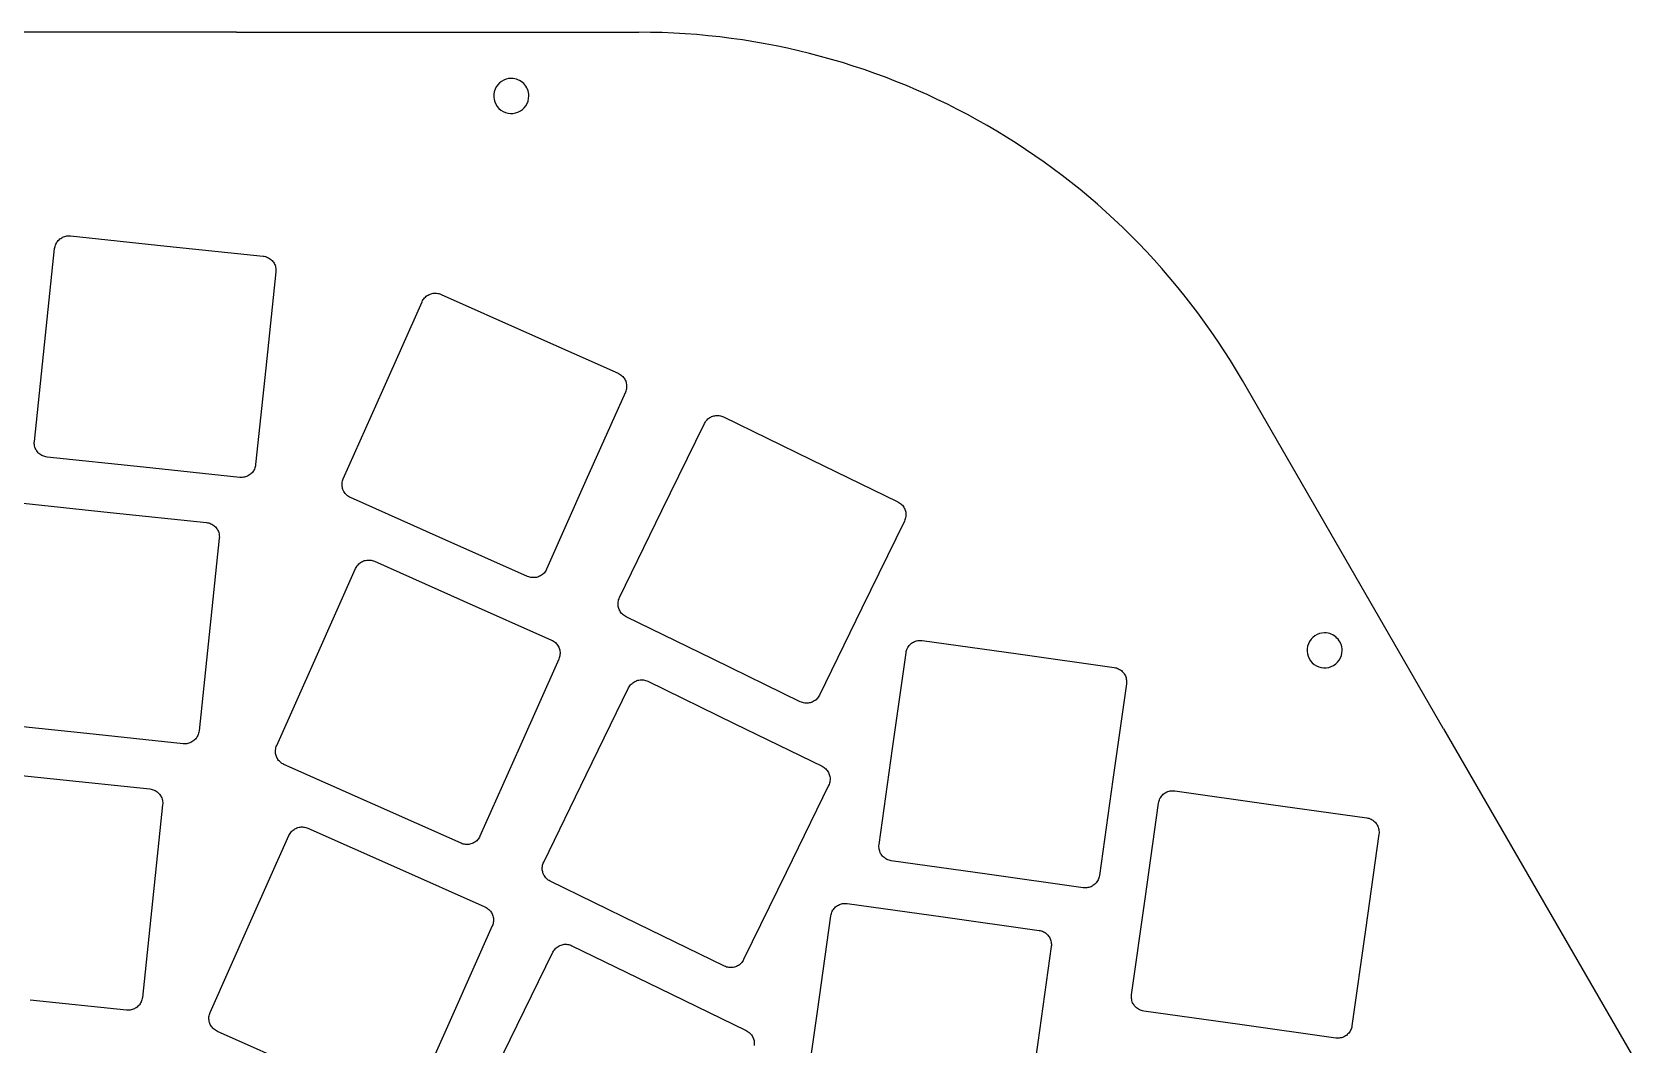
# Model space of a CAD drawing. Extents: x 153 to 924, y -603 to -77.
# Drawn here: x 487 to 892.6, y -331.5 to -76.7 of the extents above; entities that cross this region are included whole.
import ezdxf

# ---------------------------------------------------------------- set-up
doc = ezdxf.new("R2010")
doc.units = 0
doc.layers.get('0').update_dxf_attribs({"linetype": 'CONTINUOUS'})

msp = doc.modelspace()

# ---------------------------------------------------------------- linework, layer by layer
at = {"color": 7}
for points in [[(538.394591, -76.72174), (437.190038, -76.72174)], [(538.394591, -76.72174), (639.599143, -76.72174)], [(493.102096, -129.803518), (493.246416, -129.562984)], [(493.246416, -129.562984), (493.406772, -129.334473)], [(493.406772, -129.334473), (493.587172, -129.122006)], [(493.587172, -129.122006), (493.779599, -128.92557)], [(493.779599, -128.92557), (493.988061, -128.741161)], [(493.988061, -128.741161), (494.21256, -128.576792)], [(494.21256, -128.576792), (494.445075, -128.428467)], [(494.445075, -128.428467), (494.689618, -128.29617)], [(494.689618, -128.29617), (494.946187, -128.183925)], [(494.946187, -128.183925), (495.210774, -128.09172)], [(495.210774, -128.09172), (495.483379, -128.023569)], [(495.483379, -128.023569), (495.764002, -127.971453)], [(495.764002, -127.971453), (496.048633, -127.943391)], [(496.048633, -127.943391), (496.341283, -127.939382)], [(496.341283, -127.939382), (496.637941, -127.959426)], [(496.637941, -127.959426), (520.879729, -130.505075)], [(490.123487, -155.40833), (492.673144, -131.170547)], [(492.673144, -131.170547), (492.713233, -130.877902)], [(492.713233, -130.877902), (492.781384, -130.59327)], [(492.781384, -130.59327), (492.865571, -130.316657)], [(492.865571, -130.316657), (492.973811, -130.056074)], [(492.973811, -130.056074), (493.102096, -129.803518)], [(520.879729, -130.505075), (545.117507, -133.054732)], [(545.117507, -133.054732), (545.410157, -133.094821)], [(545.410157, -133.094821), (545.694788, -133.162972)], [(545.694788, -133.162972), (545.971402, -133.247155)], [(545.971402, -133.247155), (546.23198, -133.355399)], [(546.23198, -133.355399), (546.484541, -133.483684)], [(546.484541, -133.483684), (546.725074, -133.628004)], [(546.725074, -133.628004), (546.953581, -133.78836)], [(546.953581, -133.78836), (547.166053, -133.968756)], [(548.328632, -137.019529), (545.782984, -161.261317)], [(547.166053, -133.968756), (547.362489, -134.161187)], [(547.362489, -134.161187), (547.546898, -134.369649)], [(547.546898, -134.369649), (547.711263, -134.594148)], [(547.711263, -134.594148), (547.859592, -134.826663)], [(547.859592, -134.826663), (547.991885, -135.071206)], [(547.991885, -135.071206), (548.104134, -135.327775)], [(548.104134, -135.327775), (548.196339, -135.592362)], [(548.196339, -135.592362), (548.26449, -135.864967)], [(548.26449, -135.864967), (548.316606, -136.14559)], [(548.316606, -136.14559), (548.344668, -136.430221)], [(548.348677, -136.722871), (548.328632, -137.019529)], [(548.344668, -136.430221), (548.348677, -136.722871)], [(575.188228, -166.781565), (585.102226, -144.516163)], [(585.102226, -144.516163), (585.234519, -144.247567)], [(585.234519, -144.247567), (585.386857, -143.999015)], [(585.386857, -143.999015), (585.551222, -143.766499)], [(585.551222, -143.766499), (585.735631, -143.54601)], [(585.735631, -143.54601), (585.936076, -143.345565)], [(585.936076, -143.345565), (586.144538, -143.165165)], [(586.144538, -143.165165), (586.369036, -142.996791)], [(586.369036, -142.996791), (586.605561, -142.852471)], [(586.605561, -142.852471), (586.854113, -142.724187)], [(586.854113, -142.724187), (587.106673, -142.611937)], [(587.106673, -142.611937), (587.367251, -142.523742)], [(587.367251, -142.523742), (587.635847, -142.455591)], [(587.635847, -142.455591), (587.912461, -142.407484)], [(587.912461, -142.407484), (588.189075, -142.379422)], [(588.189075, -142.379422), (588.469697, -142.375413)], [(588.469697, -142.375413), (588.75032, -142.391448)], [(588.75032, -142.391448), (589.030943, -142.427528)], [(589.030943, -142.427528), (589.315574, -142.491671)], [(589.315574, -142.491671), (589.592188, -142.575857)], [(589.592188, -142.575857), (589.868802, -142.684098)], [(589.868802, -142.684098), (612.134204, -152.598095)], [(612.134204, -152.598095), (634.399607, -162.512092)], [(487.577838, -179.650118), (490.123487, -155.40833)], [(545.782984, -161.261317), (543.233327, -185.499096)], [(634.399607, -162.512092), (634.668203, -162.644385)], [(634.668203, -162.644385), (634.916754, -162.796723)], [(634.916754, -162.796723), (635.14927, -162.961088)], [(635.14927, -162.961088), (635.369759, -163.145497)], [(635.369759, -163.145497), (635.570204, -163.345942)], [(635.570204, -163.345942), (635.750604, -163.554405)], [(635.750604, -163.554405), (635.918978, -163.778903)], [(635.918978, -163.778903), (636.063298, -164.015428)], [(636.063298, -164.015428), (636.191583, -164.263979)], [(636.191583, -164.263979), (636.303832, -164.516539)], [(636.303832, -164.516539), (636.392028, -164.777118)], [(636.392028, -164.777118), (636.460179, -165.045714)], [(636.460179, -165.045714), (636.508285, -165.322327)], [(636.524321, -166.160186), (636.488241, -166.440809)], [(636.508285, -165.322327), (636.536348, -165.598941)], [(636.540357, -165.879564), (636.524321, -166.160186)], [(636.536348, -165.598941), (636.540357, -165.879564)], [(842.008249, -252.010672), (791.407977, -164.36821)], [(565.274231, -189.046968), (575.188228, -166.781565)], [(636.231672, -167.278668), (626.317675, -189.544071)], [(636.339912, -167.002054), (636.231672, -167.278668)], [(636.424099, -166.725441), (636.339912, -167.002054)], [(636.488241, -166.440809), (636.424099, -166.725441)], [(656.592849, -174.430537), (656.785276, -174.218065)], [(656.785276, -174.218065), (656.98973, -174.025638)], [(656.98973, -174.025638), (657.20621, -173.849247)], [(657.20621, -173.849247), (657.438726, -173.6929)], [(657.438726, -173.6929), (657.67926, -173.552589)], [(657.67926, -173.552589), (657.927811, -173.432322)], [(657.927811, -173.432322), (658.188389, -173.332099)], [(658.188389, -173.332099), (658.452976, -173.251921)], [(658.452976, -173.251921), (658.721572, -173.191788)], [(658.721572, -173.191788), (658.998186, -173.151699)], [(658.998186, -173.151699), (659.2748, -173.135664)], [(659.2748, -173.135664), (659.555422, -173.139672)], [(659.555422, -173.139672), (659.836045, -173.167735)], [(659.836045, -173.167735), (660.116668, -173.215841)], [(660.116668, -173.215841), (660.39729, -173.288002)], [(660.39729, -173.288002), (660.673904, -173.380206)], [(660.673904, -173.380206), (660.9425, -173.500473)], [(660.9425, -173.500473), (682.851111, -184.184178)], [(645.432086, -197.068766), (656.1198, -175.164164)], [(656.1198, -175.164164), (656.260111, -174.899577)], [(656.260111, -174.899577), (656.416458, -174.655035)], [(656.416458, -174.655035), (656.592849, -174.430537)], [(487.557794, -179.946776), (487.577838, -179.650118)], [(487.561803, -180.239425), (487.557794, -179.946776)], [(487.589865, -180.524057), (487.561803, -180.239425)], [(487.641981, -180.80468), (487.589865, -180.524057)], [(487.710132, -181.077284), (487.641981, -180.80468)], [(487.802336, -181.341871), (487.710132, -181.077284)], [(487.914586, -181.598441), (487.802336, -181.341871)], [(488.046879, -181.842983), (487.914586, -181.598441)], [(488.195208, -182.075499), (488.046879, -181.842983)], [(488.359573, -182.299997), (488.195208, -182.075499)], [(488.543982, -182.50846), (488.359573, -182.299997)], [(488.740418, -182.700887), (488.543982, -182.50846)], [(488.952889, -182.881287), (488.740418, -182.700887)], [(489.181396, -183.041643), (488.952889, -182.881287)], [(489.42193, -183.185963), (489.181396, -183.041643)], [(489.67449, -183.314248), (489.42193, -183.185963)], [(489.935069, -183.422488), (489.67449, -183.314248)], [(490.211682, -183.506675), (489.935069, -183.422488)], [(490.496314, -183.574826), (490.211682, -183.506675)], [(490.788963, -183.614915), (490.496314, -183.574826)], [(515.026742, -186.164572), (490.788963, -183.614915)], [(539.26853, -188.71022), (515.026742, -186.164572)], [(543.0409, -186.35299), (542.93266, -186.613568)], [(543.125087, -186.076376), (543.0409, -186.35299)], [(543.193238, -185.791745), (543.125087, -186.076376)], [(543.233327, -185.499096), (543.193238, -185.791745)], [(682.851111, -184.184178), (704.755713, -194.871892)], [(539.565188, -188.730265), (539.26853, -188.71022)], [(539.857837, -188.726256), (539.565188, -188.730265)], [(540.142469, -188.698194), (539.857837, -188.726256)], [(540.423091, -188.646078), (540.142469, -188.698194)], [(540.695696, -188.577927), (540.423091, -188.646078)], [(540.960283, -188.485722), (540.695696, -188.577927)], [(541.216853, -188.373473), (540.960283, -188.485722)], [(541.461395, -188.24118), (541.216853, -188.373473)], [(541.693911, -188.092851), (541.461395, -188.24118)], [(541.918409, -187.928486), (541.693911, -188.092851)], [(542.126872, -187.744077), (541.918409, -187.928486)], [(542.319299, -187.547641), (542.126872, -187.744077)], [(542.499699, -187.335169), (542.319299, -187.547641)], [(542.660055, -187.106662), (542.499699, -187.335169)], [(542.804375, -186.866129), (542.660055, -187.106662)], [(542.93266, -186.613568), (542.804375, -186.866129)], [(564.965546, -190.446072), (564.981582, -190.165449)], [(564.969555, -190.726695), (564.965546, -190.446072)], [(564.981582, -190.165449), (565.017662, -189.884827)], [(565.017662, -189.884827), (565.081804, -189.600195)], [(565.081804, -189.600195), (565.165991, -189.323581)], [(565.165991, -189.323581), (565.274231, -189.046968)], [(626.317675, -189.544071), (616.403677, -211.809473)], [(564.997617, -191.003308), (564.969555, -190.726695)], [(565.045724, -191.279922), (564.997617, -191.003308)], [(565.113875, -191.548518), (565.045724, -191.279922)], [(565.202071, -191.809096), (565.113875, -191.548518)], [(565.31432, -192.061657), (565.202071, -191.809096)], [(565.442605, -192.310208), (565.31432, -192.061657)], [(565.586925, -192.546733), (565.442605, -192.310208)], [(565.755299, -192.771231), (565.586925, -192.546733)], [(565.935699, -192.979693), (565.755299, -192.771231)], [(566.136144, -193.180138), (565.935699, -192.979693)], [(566.356633, -193.364547), (566.136144, -193.180138)], [(566.589149, -193.528912), (566.356633, -193.364547)], [(566.8377, -193.68125), (566.589149, -193.528912)], [(567.106296, -193.813544), (566.8377, -193.68125)], [(589.371699, -203.727541), (567.106296, -193.813544)], [(482.390328, -194.98815), (506.632116, -197.533798)], [(506.632116, -197.533798), (530.869895, -200.083455)], [(634.748381, -218.977377), (645.432086, -197.068766)], [(704.755713, -194.871892), (705.0203, -195.012203)], [(705.0203, -195.012203), (705.264843, -195.16855)], [(705.264843, -195.16855), (705.489341, -195.344942)], [(705.489341, -195.344942), (705.701812, -195.537368)], [(705.701812, -195.537368), (705.894239, -195.741822)], [(705.894239, -195.741822), (706.07063, -195.958302)], [(706.07063, -195.958302), (706.226977, -196.190818)], [(706.226977, -196.190818), (706.367289, -196.431352)], [(706.367289, -196.431352), (706.487556, -196.679904)], [(706.487556, -196.679904), (706.587778, -196.940482)], [(706.587778, -196.940482), (706.667956, -197.205069)], [(706.667956, -197.205069), (706.728089, -197.473665)], [(706.752143, -198.588138), (706.704036, -198.86876)], [(706.728089, -197.473665), (706.768178, -197.750278)], [(706.780205, -198.307515), (706.752143, -198.588138)], [(706.768178, -197.750278), (706.784214, -198.026892)], [(706.784214, -198.026892), (706.780205, -198.307515)], [(530.869895, -200.083455), (531.162544, -200.123544)], [(531.162544, -200.123544), (531.447176, -200.191695)], [(531.447176, -200.191695), (531.723789, -200.275882)], [(531.723789, -200.275882), (531.984368, -200.384122)], [(531.984368, -200.384122), (532.236928, -200.512407)], [(532.236928, -200.512407), (532.477462, -200.656727)], [(532.477462, -200.656727), (532.705969, -200.817083)], [(532.705969, -200.817083), (532.91844, -200.997483)], [(532.91844, -200.997483), (533.114876, -201.18991)], [(533.114876, -201.18991), (533.299285, -201.398373)], [(533.299285, -201.398373), (533.46365, -201.622871)], [(533.46365, -201.622871), (533.611979, -201.855387)], [(533.611979, -201.855387), (533.744269, -202.099929)], [(533.744269, -202.099929), (533.856522, -202.356499)], [(533.856522, -202.356499), (533.948726, -202.621086)], [(533.948726, -202.621086), (534.016877, -202.893691)], [(706.419404, -199.694593), (695.735699, -221.603203)], [(706.539671, -199.425997), (706.419404, -199.694593)], [(706.631876, -199.149383), (706.539671, -199.425997)], [(706.704036, -198.86876), (706.631876, -199.149383)], [(534.081016, -204.048252), (531.535371, -228.29004)], [(534.016877, -202.893691), (534.068993, -203.174313)], [(534.068993, -203.174313), (534.097055, -203.458945)], [(534.101064, -203.751594), (534.081016, -204.048252)], [(534.097055, -203.458945), (534.101064, -203.751594)], [(611.637101, -213.641538), (589.371699, -203.727541)], [(568.806068, -210.911481), (568.990477, -210.690991)], [(568.990477, -210.690991), (569.190922, -210.490547)], [(569.190922, -210.490547), (569.399384, -210.310146)], [(569.399384, -210.310146), (569.623882, -210.141773)], [(569.623882, -210.141773), (569.860407, -209.997453)], [(569.860407, -209.997453), (570.108959, -209.869168)], [(570.108959, -209.869168), (570.361519, -209.756919)], [(570.361519, -209.756919), (570.622097, -209.668723)], [(570.622097, -209.668723), (570.890693, -209.600572)], [(570.890693, -209.600572), (571.167307, -209.552465)], [(571.167307, -209.552465), (571.443921, -209.524403)], [(571.443921, -209.524403), (571.724543, -209.520394)], [(571.724543, -209.520394), (572.005166, -209.53643)], [(572.005166, -209.53643), (572.285788, -209.57251)], [(572.285788, -209.57251), (572.57042, -209.636652)], [(572.57042, -209.636652), (572.847034, -209.720839)], [(572.847034, -209.720839), (573.123648, -209.829079)], [(573.123648, -209.829079), (595.38905, -219.743076)], [(558.443074, -233.926546), (568.357071, -211.661144)], [(568.357071, -211.661144), (568.489365, -211.392548)], [(568.489365, -211.392548), (568.641703, -211.143996)], [(568.641703, -211.143996), (568.806068, -210.911481)], [(611.913715, -213.749778), (611.637101, -213.641538)], [(612.190329, -213.833965), (611.913715, -213.749778)], [(612.47496, -213.898107), (612.190329, -213.833965)], [(612.755583, -213.934187), (612.47496, -213.898107)], [(613.036206, -213.950223), (612.755583, -213.934187)], [(613.316828, -213.946214), (613.036206, -213.950223)], [(613.593442, -213.918152), (613.316828, -213.946214)], [(613.870056, -213.870045), (613.593442, -213.918152)], [(614.138652, -213.801894), (613.870056, -213.870045)], [(614.39923, -213.713698), (614.138652, -213.801894)], [(614.65179, -213.601449), (614.39923, -213.713698)], [(614.900342, -213.473164), (614.65179, -213.601449)], [(615.136867, -213.328844), (614.900342, -213.473164)], [(615.361365, -213.160471), (615.136867, -213.328844)], [(615.569827, -212.98007), (615.361365, -213.160471)], [(615.770272, -212.779626), (615.569827, -212.98007)], [(615.954681, -212.559136), (615.770272, -212.779626)], [(616.119046, -212.32662), (615.954681, -212.559136)], [(616.271384, -212.078069), (616.119046, -212.32662)], [(616.403677, -211.809473), (616.271384, -212.078069)], [(634.628114, -219.245973), (634.748381, -218.977377)], [(595.38905, -219.743076), (617.654453, -229.657073)], [(634.383571, -220.645077), (634.38758, -220.364455)], [(634.399607, -220.921691), (634.383571, -220.645077)], [(634.38758, -220.364455), (634.415642, -220.083832)], [(634.439696, -221.198305), (634.399607, -220.921691)], [(634.415642, -220.083832), (634.463749, -219.80321)], [(634.499829, -221.466901), (634.439696, -221.198305)], [(634.463749, -219.80321), (634.535909, -219.522587)], [(634.580007, -221.731488), (634.499829, -221.466901)], [(634.535909, -219.522587), (634.628114, -219.245973)], [(634.680229, -221.992066), (634.580007, -221.731488)], [(634.800496, -222.240618), (634.680229, -221.992066)], [(634.940808, -222.481151), (634.800496, -222.240618)], [(635.097154, -222.713667), (634.940808, -222.481151)], [(635.273546, -222.930148), (635.097154, -222.713667)], [(635.465973, -223.134601), (635.273546, -222.930148)], [(695.735699, -221.603203), (685.047985, -243.507805)], [(635.678444, -223.327028), (635.465973, -223.134601)], [(635.902942, -223.50342), (635.678444, -223.327028)], [(636.147485, -223.659766), (635.902942, -223.50342)], [(636.412072, -223.800078), (636.147485, -223.659766)], [(658.316674, -234.487792), (636.412072, -223.800078)], [(531.535371, -228.29004), (528.985714, -252.527819)], [(617.654453, -229.657073), (617.923049, -229.789367)], [(617.923049, -229.789367), (618.1716, -229.941705)], [(618.1716, -229.941705), (618.404116, -230.10607)], [(618.404116, -230.10607), (618.624605, -230.290479)], [(618.624605, -230.290479), (618.82505, -230.490923)], [(618.82505, -230.490923), (619.00545, -230.699386)], [(619.00545, -230.699386), (619.173824, -230.923884)], [(619.173824, -230.923884), (619.318144, -231.160409)], [(619.318144, -231.160409), (619.446429, -231.40896)], [(707.453699, -231.244596), (707.626082, -231.024106)], [(707.626082, -231.024106), (707.810491, -230.819653)], [(707.810491, -230.819653), (708.010936, -230.627226)], [(708.010936, -230.627226), (708.227416, -230.450835)], [(708.227416, -230.450835), (708.451914, -230.294488)], [(708.451914, -230.294488), (708.692448, -230.154176)], [(708.692448, -230.154176), (708.940999, -230.029901)], [(708.940999, -230.029901), (709.201577, -229.929678)], [(709.201577, -229.929678), (709.470173, -229.845491)], [(709.470173, -229.845491), (709.746787, -229.785358)], [(709.746787, -229.785358), (710.02741, -229.745269)], [(710.02741, -229.745269), (710.312041, -229.725225)], [(710.312041, -229.725225), (710.604691, -229.729233)], [(710.604691, -229.729233), (710.901349, -229.761305)], [(710.901349, -229.761305), (735.034896, -233.15283)], [(548.529077, -256.191949), (558.443074, -233.926546)], [(619.486518, -234.423649), (609.57252, -256.689052)], [(619.446429, -231.40896), (619.558678, -231.661521)], [(619.594758, -234.147036), (619.486518, -234.423649)], [(619.558678, -231.661521), (619.646873, -231.922099)], [(619.678944, -233.870422), (619.594758, -234.147036)], [(619.646873, -231.922099), (619.715025, -232.190695)], [(619.743087, -233.58579), (619.678944, -233.870422)], [(619.715025, -232.190695), (619.763131, -232.467309)], [(619.779167, -233.305168), (619.743087, -233.58579)], [(619.763131, -232.467309), (619.791194, -232.743922)], [(619.795202, -233.024545), (619.779167, -233.305168)], [(619.791194, -232.743922), (619.795202, -233.024545)], [(680.225285, -245.171497), (658.316674, -234.487792)], [(703.432778, -256.969675), (706.824303, -232.832118)], [(706.824303, -232.832118), (706.876418, -232.539469)], [(706.876418, -232.539469), (706.952587, -232.258846)], [(706.952587, -232.258846), (707.048801, -231.986241)], [(707.048801, -231.986241), (707.165059, -231.725663)], [(707.165059, -231.725663), (707.301361, -231.481121)], [(707.301361, -231.481121), (707.453699, -231.244596)], [(735.034896, -233.15283), (759.172453, -236.544355)], [(759.172453, -236.544355), (759.465102, -236.59647)], [(759.465102, -236.59647), (759.745725, -236.672639)], [(759.745725, -236.672639), (760.01833, -236.768853)], [(760.01833, -236.768853), (760.278908, -236.885111)], [(760.278908, -236.885111), (760.52345, -237.021413)], [(760.52345, -237.021413), (760.759975, -237.173751)], [(760.759975, -237.173751), (760.980464, -237.346134)], [(760.980464, -237.346134), (761.184918, -237.530543)], [(761.184918, -237.530543), (761.377345, -237.730988)], [(761.377345, -237.730988), (761.553736, -237.947468)], [(761.553736, -237.947468), (761.710083, -238.171966)], [(761.710083, -238.171966), (761.850395, -238.4125)], [(761.850395, -238.4125), (761.97467, -238.661051)], [(761.97467, -238.661051), (762.074893, -238.92163)], [(762.074893, -238.92163), (762.15908, -239.190225)], [(762.15908, -239.190225), (762.219213, -239.466839)], [(626.357763, -263.592369), (637.045477, -241.687767)], [(637.045477, -241.687767), (637.185789, -241.42318)], [(637.185789, -241.42318), (637.342136, -241.178637)], [(637.342136, -241.178637), (637.518527, -240.954139)], [(637.518527, -240.954139), (637.710954, -240.741668)], [(637.710954, -240.741668), (637.915408, -240.549241)], [(637.915408, -240.549241), (638.131888, -240.372849)], [(638.131888, -240.372849), (638.364404, -240.216503)], [(638.364404, -240.216503), (638.604938, -240.076191)], [(638.604938, -240.076191), (638.853489, -239.955924)], [(638.853489, -239.955924), (639.114067, -239.855702)], [(639.114067, -239.855702), (639.378654, -239.775524)], [(639.378654, -239.775524), (639.64725, -239.715391)], [(639.64725, -239.715391), (639.923864, -239.675302)], [(639.923864, -239.675302), (640.200478, -239.659266)], [(640.200478, -239.659266), (640.4811, -239.663275)], [(640.4811, -239.663275), (640.761723, -239.691337)], [(640.761723, -239.691337), (641.042346, -239.739444)], [(641.042346, -239.739444), (641.322968, -239.811604)], [(641.322968, -239.811604), (641.599582, -239.903809)], [(641.599582, -239.903809), (641.868178, -240.024076)], [(641.868178, -240.024076), (663.776789, -250.707781)], [(762.243266, -240.621401), (758.851741, -264.754949)], [(762.219213, -239.466839), (762.259302, -239.747462)], [(762.275338, -240.324743), (762.243266, -240.621401)], [(762.259302, -239.747462), (762.279346, -240.032093)], [(762.279346, -240.032093), (762.275338, -240.324743)], [(680.493881, -245.291764), (680.225285, -245.171497)], [(680.770495, -245.383968), (680.493881, -245.291764)], [(681.051117, -245.456128), (680.770495, -245.383968)], [(681.33174, -245.504235), (681.051117, -245.456128)], [(681.612362, -245.532297), (681.33174, -245.504235)], [(681.892985, -245.536306), (681.612362, -245.532297)], [(682.169599, -245.520271), (681.892985, -245.536306)], [(682.446213, -245.480182), (682.169599, -245.520271)], [(682.714809, -245.420048), (682.446213, -245.480182)], [(682.979396, -245.33987), (682.714809, -245.420048)], [(683.239974, -245.239648), (682.979396, -245.33987)], [(683.488525, -245.119381), (683.239974, -245.239648)], [(683.729059, -244.97907), (683.488525, -245.119381)], [(683.961575, -244.822723), (683.729059, -244.97907)], [(684.178055, -244.646332), (683.961575, -244.822723)], [(684.382509, -244.453905), (684.178055, -244.646332)], [(684.574936, -244.241433), (684.382509, -244.453905)], [(684.751327, -244.016935), (684.574936, -244.241433)], [(684.907674, -243.772392), (684.751327, -244.016935)], [(685.047985, -243.507805), (684.907674, -243.772392)], [(500.779129, -253.193296), (476.541351, -250.643638)], [(663.776789, -250.707781), (685.681391, -261.395495)], [(525.020917, -255.738944), (500.779129, -253.193296)], [(526.969236, -255.402197), (526.712671, -255.514446)], [(527.213783, -255.269903), (526.969236, -255.402197)], [(527.446295, -255.121574), (527.213783, -255.269903)], [(527.670797, -254.957209), (527.446295, -255.121574)], [(527.879255, -254.7728), (527.670797, -254.957209)], [(528.071686, -254.576364), (527.879255, -254.7728)], [(528.252086, -254.363893), (528.071686, -254.576364)], [(528.412442, -254.135386), (528.252086, -254.363893)], [(528.556762, -253.894852), (528.412442, -254.135386)], [(528.685043, -253.642292), (528.556762, -253.894852)], [(528.793287, -253.381714), (528.685043, -253.642292)], [(528.87747, -253.1051), (528.793287, -253.381714)], [(528.945625, -252.820468), (528.87747, -253.1051)], [(528.985714, -252.527819), (528.945625, -252.820468)], [(842.008249, -252.010672), (892.61253, -339.657142)], [(525.317575, -255.758988), (525.020917, -255.738944)], [(525.610221, -255.754979), (525.317575, -255.758988)], [(525.894852, -255.726917), (525.610221, -255.754979)], [(526.175479, -255.674801), (525.894852, -255.726917)], [(526.448084, -255.60665), (526.175479, -255.674801)], [(526.712671, -255.514446), (526.448084, -255.60665)], [(548.220392, -257.591053), (548.236428, -257.310431)], [(548.224401, -257.871672), (548.220392, -257.591053)], [(548.252463, -258.148286), (548.224401, -257.871672)], [(548.236428, -257.310431), (548.272508, -257.029808)], [(548.30057, -258.424903), (548.252463, -258.148286)], [(548.272508, -257.029808), (548.33665, -256.745176)], [(548.368721, -258.693499), (548.30057, -258.424903)], [(548.33665, -256.745176), (548.420837, -256.468563)], [(548.456917, -258.954078), (548.368721, -258.693499)], [(548.420837, -256.468563), (548.529077, -256.191949)], [(548.569166, -259.206638), (548.456917, -258.954078)], [(548.697451, -259.455189), (548.569166, -259.206638)], [(548.841771, -259.691714), (548.697451, -259.455189)], [(609.57252, -256.689052), (599.658523, -278.954454)], [(700.041252, -281.103222), (703.432778, -256.969675)], [(468.142716, -262.016873), (492.384503, -264.562522)], [(549.010144, -259.916212), (548.841771, -259.691714)], [(549.190545, -260.124675), (549.010144, -259.916212)], [(549.390989, -260.32512), (549.190545, -260.124675)], [(549.611479, -260.509525), (549.390989, -260.32512)], [(549.843995, -260.673893), (549.611479, -260.509525)], [(550.092546, -260.826231), (549.843995, -260.673893)], [(550.361142, -260.958525), (550.092546, -260.826231)], [(572.626545, -270.872522), (550.361142, -260.958525)], [(615.674058, -285.50098), (626.357763, -263.592369)], [(685.681391, -261.395495), (685.945978, -261.535802)], [(685.945978, -261.535802), (686.19052, -261.692153)], [(686.19052, -261.692153), (686.415019, -261.86854)], [(686.415019, -261.86854), (686.62749, -262.060967)], [(686.62749, -262.060967), (686.819917, -262.265425)], [(686.819917, -262.265425), (686.996308, -262.481905)], [(686.996308, -262.481905), (687.152655, -262.714421)], [(687.152655, -262.714421), (687.292967, -262.954951)], [(687.292967, -262.954951), (687.413233, -263.203506)], [(687.413233, -263.203506), (687.513456, -263.464084)], [(687.513456, -263.464084), (687.593634, -263.728671)], [(492.384503, -264.562522), (516.622282, -267.112179)], [(516.622282, -267.112179), (516.914932, -267.152268)], [(516.914932, -267.152268), (517.199563, -267.220419)], [(517.199563, -267.220419), (517.476177, -267.304606)], [(517.476177, -267.304606), (517.736751, -267.412846)], [(517.736751, -267.412846), (517.989315, -267.541131)], [(517.989315, -267.541131), (518.229849, -267.685451)], [(687.345082, -266.218195), (676.661377, -288.126806)], [(687.465349, -265.949595), (687.345082, -266.218195)], [(687.557554, -265.672985), (687.465349, -265.949595)], [(687.629714, -265.392363), (687.557554, -265.672985)], [(687.593634, -263.728671), (687.653767, -263.997267)], [(687.67782, -265.11174), (687.629714, -265.392363)], [(687.653767, -263.997267), (687.693856, -264.273881)], [(687.705883, -264.831118), (687.67782, -265.11174)], [(687.693856, -264.273881), (687.709892, -264.550495)], [(687.709892, -264.550495), (687.705883, -264.831118)], [(758.851741, -264.754949), (755.460216, -288.892505)], [(772.702473, -267.757611), (772.971069, -267.673424)], [(772.971069, -267.673424), (773.247683, -267.613291)], [(773.247683, -267.613291), (773.528306, -267.573198)], [(773.528306, -267.573198), (773.812937, -267.553157)], [(773.812937, -267.553157), (774.105587, -267.557166)], [(774.105587, -267.557166), (774.402245, -267.589237)], [(774.402245, -267.589237), (798.535792, -270.980762)], [(519.833403, -271.076976), (517.287759, -295.318764)], [(518.229849, -267.685451), (518.458356, -267.845803)], [(518.458356, -267.845803), (518.670828, -268.026203)], [(518.670828, -268.026203), (518.867263, -268.218634)], [(518.867263, -268.218634), (519.051673, -268.427096)], [(519.051673, -268.427096), (519.216033, -268.651594)], [(519.216033, -268.651594), (519.364366, -268.884106)], [(519.364366, -268.884106), (519.49666, -269.128653)], [(519.49666, -269.128653), (519.608909, -269.385222)], [(519.608909, -269.385222), (519.701114, -269.649809)], [(519.701114, -269.649809), (519.769265, -269.922414)], [(519.769265, -269.922414), (519.82138, -270.203037)], [(519.82138, -270.203037), (519.849443, -270.487668)], [(519.853452, -270.780318), (519.833403, -271.076976)], [(519.849443, -270.487668), (519.853452, -270.780318)], [(594.891947, -280.786519), (572.626545, -270.872522)], [(766.933673, -294.797607), (770.325199, -270.660051)], [(770.325199, -270.660051), (770.377314, -270.367401)], [(770.377314, -270.367401), (770.453483, -270.086779)], [(770.453483, -270.086779), (770.549697, -269.814174)], [(770.549697, -269.814174), (770.665955, -269.553596)], [(770.665955, -269.553596), (770.802257, -269.309053)], [(770.802257, -269.309053), (770.954595, -269.072528)], [(770.954595, -269.072528), (771.126978, -268.852039)], [(771.126978, -268.852039), (771.311387, -268.647582)], [(771.311387, -268.647582), (771.511832, -268.455155)], [(771.511832, -268.455155), (771.728312, -268.278767)], [(771.728312, -268.278767), (771.95281, -268.122416)], [(771.95281, -268.122416), (772.193344, -267.982109)], [(772.193344, -267.982109), (772.441895, -267.857829)], [(772.441895, -267.857829), (772.702473, -267.757611)], [(798.535792, -270.980762), (822.673349, -274.372287)], [(822.673349, -274.372287), (822.965998, -274.424403)], [(822.965998, -274.424403), (823.246621, -274.500572)], [(823.246621, -274.500572), (823.519226, -274.596786)], [(823.519226, -274.596786), (823.779804, -274.713044)], [(823.779804, -274.713044), (824.024346, -274.849346)], [(824.024346, -274.849346), (824.260871, -275.001684)], [(824.260871, -275.001684), (824.48136, -275.174066)], [(824.48136, -275.174066), (824.685814, -275.358476)], [(824.685814, -275.358476), (824.878241, -275.55892)], [(824.878241, -275.55892), (825.054632, -275.775401)], [(825.054632, -275.775401), (825.210979, -275.999899)], [(541.701929, -301.075537), (551.615926, -278.810134)], [(551.615926, -278.810134), (551.74822, -278.541538)], [(551.74822, -278.541538), (551.900558, -278.292987)], [(551.900558, -278.292987), (552.064922, -278.060471)], [(552.064922, -278.060471), (552.249332, -277.839982)], [(552.249332, -277.839982), (552.449776, -277.639537)], [(552.449776, -277.639537), (552.658239, -277.459137)], [(552.658239, -277.459137), (552.882737, -277.290763)], [(552.882737, -277.290763), (553.119262, -277.146443)], [(553.119262, -277.146443), (553.367813, -277.018158)], [(553.367813, -277.018158), (553.620374, -276.905909)], [(553.620374, -276.905909), (553.880952, -276.817713)], [(553.880952, -276.817713), (554.149548, -276.749562)], [(554.149548, -276.749562), (554.426162, -276.701455)], [(554.426162, -276.701455), (554.702775, -276.673393)], [(554.702775, -276.673393), (554.983398, -276.669384)], [(554.983398, -276.669384), (555.264021, -276.68542)], [(555.264021, -276.68542), (555.544643, -276.7215)], [(555.544643, -276.7215), (555.829275, -276.785642)], [(555.829275, -276.785642), (556.105889, -276.869829)], [(556.105889, -276.869829), (556.382502, -276.978069)], [(556.382502, -276.978069), (578.647905, -286.892066)], [(599.209527, -279.704118), (599.025118, -279.924607)], [(599.373892, -279.471602), (599.209527, -279.704118)], [(599.52623, -279.22305), (599.373892, -279.471602)], [(599.658523, -278.954454), (599.52623, -279.22305)], [(825.744162, -278.449334), (822.352637, -302.582881)], [(825.210979, -275.999899), (825.351291, -276.240433)], [(825.351291, -276.240433), (825.475566, -276.488984)], [(825.475566, -276.488984), (825.575789, -276.749562)], [(825.575789, -276.749562), (825.659975, -277.018158)], [(825.659975, -277.018158), (825.720109, -277.294772)], [(825.720109, -277.294772), (825.760198, -277.575395)], [(825.776233, -278.152675), (825.744162, -278.449334)], [(825.760198, -277.575395), (825.780242, -277.860026)], [(825.780242, -277.860026), (825.776233, -278.152675)], [(595.168561, -280.89476), (594.891947, -280.786519)], [(595.445175, -280.978946), (595.168561, -280.89476)], [(595.729806, -281.043089), (595.445175, -280.978946)], [(596.010429, -281.079169), (595.729806, -281.043089)], [(596.291051, -281.095204), (596.010429, -281.079169)], [(596.571674, -281.091195), (596.291051, -281.095204)], [(596.848288, -281.063133), (596.571674, -281.091195)], [(597.124902, -281.015026), (596.848288, -281.063133)], [(597.393498, -280.946875), (597.124902, -281.015026)], [(597.654076, -280.85868), (597.393498, -280.946875)], [(597.906636, -280.74643), (597.654076, -280.85868)], [(598.155188, -280.618146), (597.906636, -280.74643)], [(598.391712, -280.473826), (598.155188, -280.618146)], [(598.61621, -280.305452), (598.391712, -280.473826)], [(598.824673, -280.125052), (598.61621, -280.305452)], [(599.025118, -279.924607), (598.824673, -280.125052)], [(700.005172, -281.69253), (700.009181, -281.39988)], [(700.025217, -281.977161), (700.005172, -281.69253)], [(700.009181, -281.39988), (700.041252, -281.103222)], [(700.065306, -282.257784), (700.025217, -281.977161)], [(700.125439, -282.534398), (700.065306, -282.257784)], [(700.209626, -282.802994), (700.125439, -282.534398)], [(700.309848, -283.063572), (700.209626, -282.802994)], [(700.434124, -283.312123), (700.309848, -283.063572)], [(700.574436, -283.552657), (700.434124, -283.312123)], [(700.730782, -283.777155), (700.574436, -283.552657)], [(700.907174, -283.993635), (700.730782, -283.777155)], [(578.647905, -286.892066), (600.913307, -296.806064)], [(615.309249, -287.16868), (615.313258, -286.888058)], [(615.325285, -287.445294), (615.309249, -287.16868)], [(615.313258, -286.888058), (615.34132, -286.607435)], [(615.365374, -287.721908), (615.325285, -287.445294)], [(615.34132, -286.607435), (615.389427, -286.326812)], [(615.425507, -287.990504), (615.365374, -287.721908)], [(615.389427, -286.326812), (615.461587, -286.04619)], [(615.461587, -286.04619), (615.553792, -285.769576)], [(615.553792, -285.769576), (615.674058, -285.50098)], [(701.099601, -284.19408), (700.907174, -283.993635)], [(701.304054, -284.378489), (701.099601, -284.19408)], [(701.524544, -284.550872), (701.304054, -284.378489)], [(701.761068, -284.70321), (701.524544, -284.550872)], [(702.005611, -284.839512), (701.761068, -284.70321)], [(702.266189, -284.95577), (702.005611, -284.839512)], [(702.538794, -285.051984), (702.266189, -284.95577)], [(702.819417, -285.128153), (702.538794, -285.051984)], [(703.112066, -285.180268), (702.819417, -285.128153)], [(727.249622, -288.571793), (703.112066, -285.180268)], [(615.505685, -288.255091), (615.425507, -287.990504)], [(615.605907, -288.515669), (615.505685, -288.255091)], [(615.726174, -288.76422), (615.605907, -288.515669)], [(615.866485, -289.004754), (615.726174, -288.76422)], [(616.022832, -289.23727), (615.866485, -289.004754)], [(616.199224, -289.45375), (616.022832, -289.23727)], [(616.391651, -289.658204), (616.199224, -289.45375)], [(616.604122, -289.850631), (616.391651, -289.658204)], [(616.82862, -290.027022), (616.604122, -289.850631)], [(617.073163, -290.183369), (616.82862, -290.027022)], [(617.33775, -290.32368), (617.073163, -290.183369)], [(639.242352, -301.011394), (617.33775, -290.32368)], [(676.661377, -288.126806), (665.973663, -310.031408)], [(751.38317, -291.963318), (727.249622, -288.571793)], [(751.679828, -291.99539), (751.38317, -291.963318)], [(751.972478, -291.999399), (751.679828, -291.99539)], [(752.257109, -291.979354), (751.972478, -291.999399)], [(752.537732, -291.939265), (752.257109, -291.979354)], [(752.814346, -291.879132), (752.537732, -291.939265)], [(753.082941, -291.794945), (752.814346, -291.879132)], [(753.34352, -291.694723), (753.082941, -291.794945)], [(753.592071, -291.570447), (753.34352, -291.694723)], [(753.832605, -291.430135), (753.592071, -291.570447)], [(754.057103, -291.273789), (753.832605, -291.430135)], [(754.273583, -291.097397), (754.057103, -291.273789)], [(754.474028, -290.90497), (754.273583, -291.097397)], [(754.658437, -290.700517), (754.474028, -290.90497)], [(754.83082, -290.480027), (754.658437, -290.700517)], [(754.983158, -290.243503), (754.83082, -290.480027)], [(755.11946, -289.99896), (754.983158, -290.243503)], [(755.235718, -289.738382), (755.11946, -289.99896)], [(755.331932, -289.465777), (755.235718, -289.738382)], [(755.408101, -289.185154), (755.331932, -289.465777)], [(755.460216, -288.892505), (755.408101, -289.185154)], [(517.287759, -295.318764), (514.738102, -319.556542)], [(690.299638, -296.09248), (690.568234, -296.008293)], [(690.568234, -296.008293), (690.844847, -295.94816)], [(690.844847, -295.94816), (691.12547, -295.908071)], [(691.12547, -295.908071), (691.410102, -295.888027)], [(691.410102, -295.888027), (691.702751, -295.892036)], [(691.702751, -295.892036), (691.999409, -295.924107)], [(691.999409, -295.924107), (716.132957, -299.315632)], [(763.542148, -318.931155), (766.933673, -294.797607)], [(600.913307, -296.806064), (601.181903, -296.938357)], [(601.181903, -296.938357), (601.430455, -297.090695)], [(601.430455, -297.090695), (601.662971, -297.25506)], [(601.662971, -297.25506), (601.88346, -297.439469)], [(601.88346, -297.439469), (602.083905, -297.639914)], [(602.083905, -297.639914), (602.264305, -297.848376)], [(602.264305, -297.848376), (602.432678, -298.072874)], [(602.432678, -298.072874), (602.576999, -298.309399)], [(602.576999, -298.309399), (602.705283, -298.557951)], [(602.705283, -298.557951), (602.817532, -298.810511)], [(602.817532, -298.810511), (602.905728, -299.071089)], [(602.905728, -299.071089), (602.973879, -299.339685)], [(602.973879, -299.339685), (603.021986, -299.616299)], [(603.021986, -299.616299), (603.050048, -299.892913)], [(603.050048, -299.892913), (603.054057, -300.173535)], [(684.530838, -323.132477), (687.922363, -298.99492)], [(687.922363, -298.99492), (687.974479, -298.702271)], [(687.974479, -298.702271), (688.050648, -298.421648)], [(688.050648, -298.421648), (688.146861, -298.149043)], [(688.146861, -298.149043), (688.263119, -297.888465)], [(688.263119, -297.888465), (688.399422, -297.643923)], [(688.399422, -297.643923), (688.55176, -297.407398)], [(688.55176, -297.407398), (688.724142, -297.186909)], [(688.724142, -297.186909), (688.908551, -296.982455)], [(688.908551, -296.982455), (689.108996, -296.790028)], [(689.108996, -296.790028), (689.325476, -296.613637)], [(689.325476, -296.613637), (689.549974, -296.45729)], [(689.549974, -296.45729), (689.790508, -296.316978)], [(689.790508, -296.316978), (690.03906, -296.192703)], [(690.03906, -296.192703), (690.299638, -296.09248)], [(716.132957, -299.315632), (740.270513, -302.707157)], [(531.787928, -323.340939), (541.701929, -301.075537)], [(602.745372, -301.57264), (592.831375, -323.838042)], [(602.853612, -301.296026), (602.745372, -301.57264)], [(602.937799, -301.019412), (602.853612, -301.296026)], [(603.001942, -300.734781), (602.937799, -301.019412)], [(603.038022, -300.454158), (603.001942, -300.734781)], [(603.054057, -300.173535), (603.038022, -300.454158)], [(661.150963, -311.695099), (639.242352, -301.011394)], [(740.270513, -302.707157), (740.563163, -302.759273)], [(740.563163, -302.759273), (740.843785, -302.835442)], [(740.843785, -302.835442), (741.11639, -302.931655)], [(741.11639, -302.931655), (741.376968, -303.047913)], [(741.376968, -303.047913), (741.621511, -303.184215)], [(741.621511, -303.184215), (741.858036, -303.336553)], [(741.858036, -303.336553), (742.078525, -303.508936)], [(742.078525, -303.508936), (742.282978, -303.693345)], [(742.282978, -303.693345), (742.475405, -303.89379)], [(742.475405, -303.89379), (742.651797, -304.11027)], [(742.651797, -304.11027), (742.808144, -304.334768)], [(822.352637, -302.582881), (818.961112, -326.720438)], [(607.283441, -330.111963), (617.971155, -308.207361)], [(617.971155, -308.207361), (618.111467, -307.942774)], [(618.111467, -307.942774), (618.267813, -307.698231)], [(618.267813, -307.698231), (618.444205, -307.473733)], [(618.444205, -307.473733), (618.636632, -307.261262)], [(618.636632, -307.261262), (618.841085, -307.068835)], [(618.841085, -307.068835), (619.057566, -306.892443)], [(619.057566, -306.892443), (619.290082, -306.736096)], [(619.290082, -306.736096), (619.530615, -306.595785)], [(619.530615, -306.595785), (619.779167, -306.475518)], [(619.779167, -306.475518), (620.039745, -306.375296)], [(620.039745, -306.375296), (620.304332, -306.295118)], [(620.304332, -306.295118), (620.572928, -306.234984)], [(620.572928, -306.234984), (620.849542, -306.194896)], [(620.849542, -306.194896), (621.126156, -306.17886)], [(621.126156, -306.17886), (621.406778, -306.182869)], [(621.406778, -306.182869), (621.687401, -306.210931)], [(621.687401, -306.210931), (621.968024, -306.259038)], [(621.968024, -306.259038), (622.248646, -306.331198)], [(622.248646, -306.331198), (622.52526, -306.423403)], [(622.52526, -306.423403), (622.793856, -306.543669)], [(622.793856, -306.543669), (644.702467, -317.227374)], [(743.341327, -306.784203), (739.949802, -330.917751)], [(742.808144, -304.334768), (742.948455, -304.575302)], [(742.948455, -304.575302), (743.072731, -304.823853)], [(743.072731, -304.823853), (743.172953, -305.084432)], [(743.172953, -305.084432), (743.25714, -305.353028)], [(743.25714, -305.353028), (743.317273, -305.629641)], [(743.317273, -305.629641), (743.357362, -305.910264)], [(743.373398, -306.487545), (743.341327, -306.784203)], [(743.357362, -305.910264), (743.377407, -306.194896)], [(743.377407, -306.194896), (743.373398, -306.487545)], [(661.419559, -311.815366), (661.150963, -311.695099)], [(661.696172, -311.907571), (661.419559, -311.815366)], [(661.976795, -311.979731), (661.696172, -311.907571)], [(662.257418, -312.027838), (661.976795, -311.979731)], [(662.53804, -312.0559), (662.257418, -312.027838)], [(662.818663, -312.059909), (662.53804, -312.0559)], [(663.095277, -312.043873), (662.818663, -312.059909)], [(663.37189, -312.003784), (663.095277, -312.043873)], [(663.640486, -311.943651), (663.37189, -312.003784)], [(663.905073, -311.863473), (663.640486, -311.943651)], [(664.165652, -311.763251), (663.905073, -311.863473)], [(664.414203, -311.642984), (664.165652, -311.763251)], [(664.654737, -311.502672), (664.414203, -311.642984)], [(664.887253, -311.346326), (664.654737, -311.502672)], [(665.103733, -311.169934), (664.887253, -311.346326)], [(665.308187, -310.977507), (665.103733, -311.169934)], [(665.500614, -310.765036), (665.308187, -310.977507)], [(665.677005, -310.540538), (665.500614, -310.765036)], [(665.833352, -310.295995), (665.677005, -310.540538)], [(665.973663, -310.031408), (665.833352, -310.295995)], [(510.773305, -322.767667), (486.531517, -320.222019)], [(514.629861, -320.133823), (514.545675, -320.410437)], [(514.698013, -319.849192), (514.629861, -320.133823)], [(514.738102, -319.556542), (514.698013, -319.849192)], [(644.702467, -317.227374), (666.607069, -327.915088)], [(763.506068, -319.520462), (763.510077, -319.227813)], [(763.526113, -319.805094), (763.506068, -319.520462)], [(763.510077, -319.227813), (763.542148, -318.931155)], [(763.566202, -320.085717), (763.526113, -319.805094)], [(763.626335, -320.36233), (763.566202, -320.085717)], [(763.710522, -320.630926), (763.626335, -320.36233)], [(511.069963, -322.787712), (510.773305, -322.767667)], [(511.362612, -322.783703), (511.069963, -322.787712)], [(511.647244, -322.755641), (511.362612, -322.783703)], [(511.927866, -322.703525), (511.647244, -322.755641)], [(512.200471, -322.635374), (511.927866, -322.703525)], [(512.465058, -322.543169), (512.200471, -322.635374)], [(512.721627, -322.43092), (512.465058, -322.543169)], [(512.96617, -322.298627), (512.721627, -322.43092)], [(513.198682, -322.150297), (512.96617, -322.298627)], [(513.423184, -321.985933), (513.198682, -322.150297)], [(513.631643, -321.801524), (513.423184, -321.985933)], [(513.82407, -321.605088), (513.631643, -321.801524)], [(514.004474, -321.392616), (513.82407, -321.605088)], [(514.16483, -321.164109), (514.004474, -321.392616)], [(514.30915, -320.923576), (514.16483, -321.164109)], [(514.437434, -320.671015), (514.30915, -320.923576)], [(514.545675, -320.410437), (514.437434, -320.671015)], [(531.495282, -324.459421), (531.531363, -324.178798)], [(531.531363, -324.178798), (531.595505, -323.894167)], [(531.595505, -323.894167), (531.679692, -323.617553)], [(531.679692, -323.617553), (531.787928, -323.340939)], [(592.831375, -323.838042), (582.917378, -346.103445)], [(681.139313, -347.266024), (684.530838, -323.132477)], [(763.810744, -320.891504), (763.710522, -320.630926)], [(763.93502, -321.140056), (763.810744, -320.891504)], [(764.075331, -321.38059), (763.93502, -321.140056)], [(764.231678, -321.605088), (764.075331, -321.38059)], [(764.40807, -321.821568), (764.231678, -321.605088)], [(764.600497, -322.022013), (764.40807, -321.821568)], [(764.80495, -322.206422), (764.600497, -322.022013)], [(765.025439, -322.378804), (764.80495, -322.206422)], [(765.261964, -322.531142), (765.025439, -322.378804)], [(765.506507, -322.667445), (765.261964, -322.531142)], [(765.767085, -322.783703), (765.506507, -322.667445)], [(766.03969, -322.879916), (765.767085, -322.783703)], [(766.320313, -322.956085), (766.03969, -322.879916)], [(766.612962, -323.008201), (766.320313, -322.956085)], [(790.750518, -326.399726), (766.612962, -323.008201)], [(531.479243, -324.740044), (531.495282, -324.459421)], [(531.483256, -325.020666), (531.479243, -324.740044)], [(531.511318, -325.29728), (531.483256, -325.020666)], [(531.559425, -325.573894), (531.511318, -325.29728)], [(531.627576, -325.84249), (531.559425, -325.573894)], [(531.715768, -326.103068), (531.627576, -325.84249)], [(531.828021, -326.355628), (531.715768, -326.103068)], [(531.956301, -326.60418), (531.828021, -326.355628)], [(532.100622, -326.840704), (531.956301, -326.60418)], [(532.268995, -327.065203), (532.100622, -326.840704)], [(532.449399, -327.273665), (532.268995, -327.065203)], [(532.64984, -327.47411), (532.449399, -327.273665)], [(532.870333, -327.658519), (532.64984, -327.47411)], [(533.102845, -327.822884), (532.870333, -327.658519)], [(533.351401, -327.975222), (533.102845, -327.822884)], [(533.619997, -328.107515), (533.351401, -327.975222)], [(555.885399, -338.021512), (533.619997, -328.107515)], [(666.607069, -327.915088), (666.871656, -328.0554)], [(666.871656, -328.0554), (667.116198, -328.211747)], [(667.116198, -328.211747), (667.340696, -328.388138)], [(667.340696, -328.388138), (667.553168, -328.580565)], [(814.884066, -329.791251), (790.750518, -326.399726)], [(818.331716, -328.30796), (818.159333, -328.528449)], [(818.484054, -328.071435), (818.331716, -328.30796)], [(818.620356, -327.826893), (818.484054, -328.071435)], [(818.736614, -327.566314), (818.620356, -327.826893)], [(818.832827, -327.29371), (818.736614, -327.566314)], [(818.908996, -327.013087), (818.832827, -327.29371)], [(818.961112, -326.720438), (818.908996, -327.013087)], [(596.599736, -352.020574), (607.283441, -330.111963)], [(667.553168, -328.580565), (667.745595, -328.785019)], [(667.745595, -328.785019), (667.921986, -329.001499)], [(667.921986, -329.001499), (668.078333, -329.234015)], [(668.078333, -329.234015), (668.218644, -329.474548)], [(668.218644, -329.474548), (668.338911, -329.7231)], [(668.338911, -329.7231), (668.439134, -329.983678)], [(668.439134, -329.983678), (668.519312, -330.248265)], [(668.519312, -330.248265), (668.579445, -330.516861)], [(668.579445, -330.516861), (668.619534, -330.793475)], [(668.631561, -331.350711), (668.603498, -331.631334)], [(668.619534, -330.793475), (668.63557, -331.070089)], [(668.63557, -331.070089), (668.631561, -331.350711)], [(739.949802, -330.917751), (736.558277, -355.055307)], [(815.180724, -329.823322), (814.884066, -329.791251)], [(815.473373, -329.827331), (815.180724, -329.823322)], [(815.758005, -329.807287), (815.473373, -329.827331)], [(816.038628, -329.767198), (815.758005, -329.807287)], [(816.315241, -329.707064), (816.038628, -329.767198)], [(816.583837, -329.622878), (816.315241, -329.707064)], [(816.844416, -329.522655), (816.583837, -329.622878)], [(817.092967, -329.398379), (816.844416, -329.522655)], [(817.333501, -329.258068), (817.092967, -329.398379)], [(817.557999, -329.101721), (817.333501, -329.258068)], [(817.774479, -328.92533), (817.557999, -329.101721)], [(817.974924, -328.732903), (817.774479, -328.92533)], [(818.159333, -328.528449), (817.974924, -328.732903)]]:
    msp.add_lwpolyline(points, dxfattribs=at)
for points in [[(607.527984, -88.347536)], [(791.403812, -164.366206)], [(812.085857, -227.845053)]]:
    msp.add_lwpolyline(points, close=True, dxfattribs=at)
for points in [[(791.403811, -164.366206), (760.09146, -110.131622), (702.223847, -76.72174), (639.599143, -76.72174)], [(607.527984, -88.347536), (605.744393, -88.347536), (604.136425, -89.421945), (603.453874, -91.069769)], [(610.646172, -89.639131), (609.819177, -88.812136), (608.697531, -88.347536), (607.527984, -88.347536)], [(603.453874, -91.069769), (602.771323, -92.717592), (603.148606, -94.614319), (604.409795, -95.875508)], [(609.215535, -96.83143), (610.863359, -96.148879), (611.937768, -94.540911), (611.937768, -92.75732)], [(611.937768, -92.75732), (611.937768, -91.587772), (611.473167, -90.466126), (610.646172, -89.639131)], [(604.409795, -95.875508), (605.670985, -97.136698), (607.567712, -97.51398), (609.215535, -96.83143)], [(808.011748, -230.567286), (807.329197, -232.215109), (807.706479, -234.111836), (808.967669, -235.373026)], [(812.085857, -227.845053), (810.302266, -227.845053), (808.694298, -228.919462), (808.011748, -230.567286)], [(815.204046, -229.136649), (814.377051, -228.309654), (813.255405, -227.845053), (812.085857, -227.845053)], [(816.495642, -232.254837), (816.495642, -231.08529), (816.031041, -229.963644), (815.204046, -229.136649)], [(813.773409, -236.328947), (815.421232, -235.646396), (816.495642, -234.038429), (816.495642, -232.254837)], [(808.967669, -235.373026), (810.228858, -236.634215), (812.125585, -237.011498), (813.773409, -236.328947)]]:
    msp.add_open_spline(points, degree=3, dxfattribs=at)

doc.saveas('drawing.dxf')
